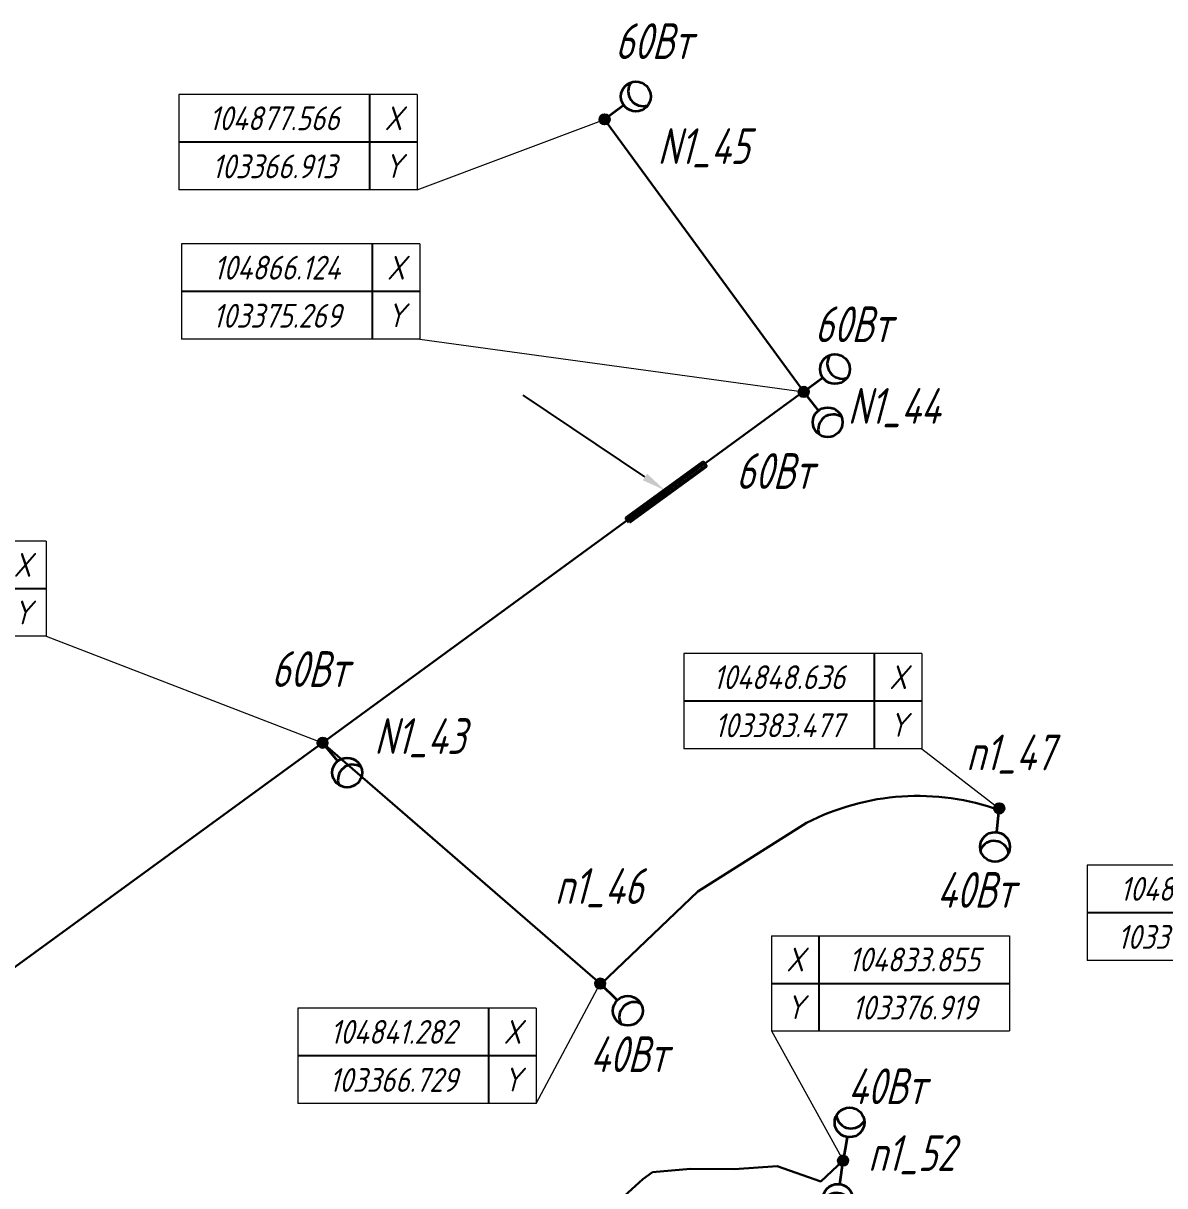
# Model space of a CAD drawing. Header units: millimetres. Extents: x 103224660 to 103518869, y 104697762 to 104995758.
# Drawn here: x 103342513 to 103390421, y 104832794 to 104881600 of the extents above; entities that cross this region are included whole.
import ezdxf
from ezdxf import colors
from ezdxf.entities.mleader import LeaderData, LeaderLine
from ezdxf.enums import TextEntityAlignment as Align
from ezdxf.math import Vec2, Vec3

# ---------------------------------------------------------------- set-up
doc = ezdxf.new("R2010")
doc.units = ezdxf.units.MM
doc.set_wipeout_variables(frame=1)
doc.linetypes.add('CONTINOUS', pattern=[0])
doc.layers.add('0 @ 1', color=7, linetype='Continuous')
for name, color, linetype, lineweight in [('_ПР_НО', 10, 'Continuous', 30), ('ЭО_Кабельная линия', 3, 'ID_N', 30), ('ЭО_Пл_Опора', 10, 'Continuous', 35), ('ЭО_Пл_Опора_Светильники', 10, 'Continuous', 35), ('ЭО_Пл_Светильники', 10, 'Continuous', 25), ('ЭО_Пл_Светильники_Текст', 10, 'Continuous', 20), ('ЭС_Координата', 7, 'Continuous', 25)]:
    doc.layers.add(name, color=color, linetype=linetype, lineweight=lineweight)
doc.styles.add('ПБГС', font='simplex.shx', dxfattribs={"width": 0.8, "oblique": 15})
doc.linetypes.add('ID_N', pattern='A,0,3,-3,["N",ПБГС,S=1.2,R=0,X=-1,Y=-0.5],-3,6', length=15)

# ---------------------------------------------------------------- blocks, each defined once
blk = doc.blocks.new('промежуточная')
h = blk.add_hatch(color=255)
edge = h.paths.add_edge_path()
edge.add_arc((0, 0), 0.833, 0, 360)
at = {"lineweight": 30}
blk.add_circle((0, 0), 0.833, dxfattribs=at)
blk = doc.blocks.new('*U429')
at = {"layer": 'ЭО_Пл_Светильники'}
blk.add_line((0, 2), (0, 0), dxfattribs=at)
at = {"layer": 'ЭО_Пл_Светильники', "linetype": 'ByBlock', "xscale": 250, "yscale": 250, "zscale": 250}
blk.add_blockref('промежуточная', (0, 0), dxfattribs=at)
at = {"style": 'ПБГС', "oblique": 15, "width": 0.7, "flags": 1}
blk.add_attdef('NAME', (0, -6), '', height=3.5, dxfattribs=at)
at = {"layer": 'ЭО_Пл_Светильники_Текст', "style": 'ПБГС', "oblique": 15, "width": 0.7}
blk.add_attdef('N_PYLON', (-1899, 3343), '', height=1500, dxfattribs=at)
at = {"layer": 'ЭО_Пл_Светильники_Текст', "style": 'ПБГС', "oblique": 15, "width": 0.7, "flags": 1}
for tag, p in [('TYPE', (0, 0)), ('MANUFACTURER', (0, -12)), ('SPECIFICATION_SECTION', (0, -18)), ('POWER', (0, -24)), ('GROUP', (0, -30))]:
    blk.add_attdef(tag, p, '', height=3.5, dxfattribs=at)
blk = doc.blocks.new('*U23')
at = {"layer": 'ЭО_Пл_Светильники'}
blk.add_line((0, 2), (0, 0), dxfattribs=at)
at = {"layer": 'ЭО_Пл_Светильники', "linetype": 'ByBlock', "xscale": 250, "yscale": 250, "zscale": 250}
blk.add_blockref('промежуточная', (0, 0), dxfattribs=at)
at = {"style": 'ПБГС', "oblique": 15, "width": 0.7, "flags": 1}
blk.add_attdef('NAME', (0, -6), '', height=3.5, dxfattribs=at)
at = {"layer": 'ЭО_Пл_Светильники_Текст', "style": 'ПБГС', "oblique": 15, "width": 0.7}
blk.add_attdef('N_PYLON', (2172, -473), '', height=1500, dxfattribs=at)
at = {"layer": 'ЭО_Пл_Светильники_Текст', "style": 'ПБГС', "oblique": 15, "width": 0.7, "flags": 1}
for tag, p in [('TYPE', (0, 0)), ('MANUFACTURER', (0, -12)), ('SPECIFICATION_SECTION', (0, -18)), ('POWER', (0, -24)), ('GROUP', (0, -30))]:
    blk.add_attdef(tag, p, '', height=3.5, dxfattribs=at)
blk = doc.blocks.new('*U215')
at = {"layer": 'ЭО_Пл_Светильники'}
blk.add_line((0, 2), (0, 0), dxfattribs=at)
at = {"layer": 'ЭО_Пл_Светильники', "linetype": 'ByBlock', "xscale": 250, "yscale": 250, "zscale": 250}
blk.add_blockref('промежуточная', (0, 0), dxfattribs=at)
at = {"style": 'ПБГС', "oblique": 15, "width": 0.7, "flags": 1}
blk.add_attdef('NAME', (0, -6), '', height=3.5, dxfattribs=at)
at = {"layer": 'ЭО_Пл_Светильники_Текст', "style": 'ПБГС', "oblique": 15, "width": 0.7, "flags": 1}
for tag, p in [('TYPE', (0, 0)), ('MANUFACTURER', (0, -12)), ('SPECIFICATION_SECTION', (0, -18)), ('POWER', (0, -24)), ('GROUP', (0, -30))]:
    blk.add_attdef(tag, p, '', height=3.5, dxfattribs=at)
at = {"layer": 'ЭО_Пл_Светильники_Текст', "style": 'ПБГС', "oblique": 15, "width": 0.7}
blk.add_attdef('N_PYLON', (1846, -1341), '', height=1500, dxfattribs=at)
blk = doc.blocks.new('*U428')
at = {"layer": 'ЭО_Пл_Светильники'}
blk.add_line((0, 2), (0, 0), dxfattribs=at)
at = {"layer": 'ЭО_Пл_Светильники', "linetype": 'ByBlock', "xscale": 250, "yscale": 250, "zscale": 250}
blk.add_blockref('промежуточная', (0, 0), dxfattribs=at)
at = {"style": 'ПБГС', "oblique": 15, "width": 0.7, "flags": 1}
blk.add_attdef('NAME', (0, -6), '', height=3.5, dxfattribs=at)
at = {"layer": 'ЭО_Пл_Светильники_Текст', "style": 'ПБГС', "oblique": 15, "width": 0.7, "flags": 1}
for tag, p in [('TYPE', (0, 0)), ('MANUFACTURER', (0, -12)), ('SPECIFICATION_SECTION', (0, -18)), ('POWER', (0, -24)), ('GROUP', (0, -30))]:
    blk.add_attdef(tag, p, '', height=3.5, dxfattribs=at)
at = {"layer": 'ЭО_Пл_Светильники_Текст', "style": 'ПБГС', "oblique": 15, "width": 0.7}
blk.add_attdef('N_PYLON', (2221, -1876), '', height=1500, dxfattribs=at)
blk = doc.blocks.new('*U22')
at = {"layer": 'ЭО_Пл_Светильники'}
blk.add_line((0, 2), (0, 0), dxfattribs=at)
at = {"layer": 'ЭО_Пл_Светильники', "linetype": 'ByBlock', "xscale": 250, "yscale": 250, "zscale": 250}
blk.add_blockref('промежуточная', (0, 0), dxfattribs=at)
at = {"style": 'ПБГС', "oblique": 15, "width": 0.7, "flags": 1}
blk.add_attdef('NAME', (0, -6), '', height=3.5, dxfattribs=at)
at = {"layer": 'ЭО_Пл_Светильники_Текст', "style": 'ПБГС', "oblique": 15, "width": 0.7}
blk.add_attdef('N_PYLON', (-1383, 1601), '', height=1500, dxfattribs=at)
at = {"layer": 'ЭО_Пл_Светильники_Текст', "style": 'ПБГС', "oblique": 15, "width": 0.7, "flags": 1}
for tag, p in [('TYPE', (0, 0)), ('MANUFACTURER', (0, -12)), ('SPECIFICATION_SECTION', (0, -18)), ('POWER', (0, -24)), ('GROUP', (0, -30))]:
    blk.add_attdef(tag, p, '', height=3.5, dxfattribs=at)
blk = doc.blocks.new('*U217')
at = {"layer": 'ЭО_Пл_Опора_Светильники'}
h = blk.add_hatch(color=256, dxfattribs=at)
h.dxf.hatch_style = 1
h.paths.add_polyline_path([(-153, -127, 1), (153, 127, 1)])
blk.add_line((638, -770), (0, 0), dxfattribs=at)
for centre, radius in [((0, 0), 199), ((1036, -1252), 625)]:
    blk.add_circle(centre, radius, dxfattribs=at)
blk.add_arc((1275, -1541), 625, 57.0668, 202.1516, dxfattribs=at)
at = {"style": 'ПБГС', "oblique": 15, "width": 0.7, "flags": 1}
for tag, p, height in [('TYPE', (-1704, -2539), 525000), ('NAME', (0, -3506), 875), ('MANUFACTURER', (0, -5006), 875), ('SPECIFICATION_SECTION', (0, -6506), 875), ('GROUP', (0, -9506), 875)]:
    blk.add_attdef(tag, p, '', height=height, dxfattribs=at)
at = {"layer": 'ЭО_Пл_Светильники_Текст', "style": 'ПБГС', "oblique": 15, "width": 0.7}
blk.add_attdef('POWER', (-2150, 2346), '', height=1500, dxfattribs=at)
blk = doc.blocks.new('*U213')
at = {"layer": 'ЭО_Пл_Опора_Светильники'}
h = blk.add_hatch(color=256, dxfattribs=at)
h.dxf.hatch_style = 1
h.paths.add_polyline_path([(-156, -123, 1), (156, 123, 1)])
blk.add_line((618, -786), (0, 0), dxfattribs=at)
for centre, radius in [((0, 0), 199), ((1005, -1277), 625)]:
    blk.add_circle(centre, radius, dxfattribs=at)
blk.add_arc((1237, -1572), 625, 55.6621, 200.7469, dxfattribs=at)
at = {"style": 'ПБГС', "oblique": 15, "width": 0.7, "flags": 1}
for tag, p, height in [('TYPE', (-1704, -2539), 525000), ('NAME', (0, -3506), 875), ('MANUFACTURER', (0, -5006), 875), ('SPECIFICATION_SECTION', (0, -6506), 875), ('GROUP', (0, -9506), 875)]:
    blk.add_attdef(tag, p, '', height=height, dxfattribs=at)
at = {"layer": 'ЭО_Пл_Светильники_Текст', "style": 'ПБГС', "oblique": 15, "width": 0.7}
blk.add_attdef('POWER', (-2841, -4073), '', height=1500, dxfattribs=at)
blk = doc.blocks.new('*U214')
at = {"layer": 'ЭО_Пл_Опора_Светильники'}
h = blk.add_hatch(color=256, dxfattribs=at)
h.dxf.hatch_style = 1
h.paths.add_polyline_path([(117, -161, 1), (-117, 161, 1)])
blk.add_line((808, 590), (0, 0), dxfattribs=at)
for centre, radius in [((1312, 958), 625), ((0, 0), 199)]:
    blk.add_circle(centre, radius, dxfattribs=at)
blk.add_arc((1615, 1179), 625, 143.5876, 288.6724, dxfattribs=at)
at = {"style": 'ПБГС', "oblique": 15, "width": 0.7, "flags": 1}
for tag, p, height in [('TYPE', (-1704, -2539), 525000), ('NAME', (0, -3506), 875), ('MANUFACTURER', (0, -5006), 875), ('SPECIFICATION_SECTION', (0, -6506), 875), ('GROUP', (0, -9506), 875)]:
    blk.add_attdef(tag, p, '', height=height, dxfattribs=at)
at = {"layer": 'ЭО_Пл_Светильники_Текст', "style": 'ПБГС', "oblique": 15, "width": 0.7}
blk.add_attdef('POWER', (459, 2087), '', height=1500, dxfattribs=at)
blk = doc.blocks.new('*U211')
at = {"layer": 'ЭО_Пл_Опора_Светильники'}
h = blk.add_hatch(color=256, dxfattribs=at)
h.dxf.hatch_style = 1
h.paths.add_polyline_path([(117, -161, 1), (-117, 161, 1)])
blk.add_line((808, 590), (0, 0), dxfattribs=at)
for centre, radius in [((1312, 958), 625), ((0, 0), 199)]:
    blk.add_circle(centre, radius, dxfattribs=at)
blk.add_arc((1615, 1179), 625, 143.5876, 288.6724, dxfattribs=at)
at = {"style": 'ПБГС', "oblique": 15, "width": 0.7, "flags": 1}
for tag, p, height in [('TYPE', (-1704, -2539), 525000), ('NAME', (0, -3506), 875), ('MANUFACTURER', (0, -5006), 875), ('SPECIFICATION_SECTION', (0, -6506), 875), ('GROUP', (0, -9506), 875)]:
    blk.add_attdef(tag, p, '', height=height, dxfattribs=at)
at = {"layer": 'ЭО_Пл_Светильники_Текст', "style": 'ПБГС', "oblique": 15, "width": 0.7}
blk.add_attdef('POWER', (440, 2533), '', height=1500, dxfattribs=at)
blk = doc.blocks.new('*U378')
at = {"layer": 'ЭО_Пл_Светильники'}
blk.add_line((0, 2), (0, 0), dxfattribs=at)
at = {"layer": 'ЭО_Пл_Светильники', "linetype": 'ByBlock', "xscale": 250, "yscale": 250, "zscale": 250}
blk.add_blockref('промежуточная', (0, 0), dxfattribs=at)
at = {"style": 'ПБГС', "oblique": 15, "width": 0.7, "flags": 1}
blk.add_attdef('NAME', (0, -6), '', height=3.5, dxfattribs=at)
at = {"layer": 'ЭО_Пл_Светильники_Текст', "style": 'ПБГС', "oblique": 15, "width": 0.7}
blk.add_attdef('N_PYLON', (1058, -439), '', height=1500, dxfattribs=at)
at = {"layer": 'ЭО_Пл_Светильники_Текст', "style": 'ПБГС', "oblique": 15, "width": 0.7, "flags": 1}
for tag, p in [('TYPE', (0, 0)), ('MANUFACTURER', (0, -12)), ('SPECIFICATION_SECTION', (0, -18)), ('POWER', (0, -24)), ('GROUP', (0, -30))]:
    blk.add_attdef(tag, p, '', height=3.5, dxfattribs=at)
blk = doc.blocks.new('*U382')
at = {"layer": 'ЭО_Пл_Опора_Светильники'}
h = blk.add_hatch(color=256, dxfattribs=at)
h.dxf.hatch_style = 1
h.paths.add_polyline_path([(196, -34, 1), (-196, 34, 1)])
blk.add_line((169, 986), (0, 0), dxfattribs=at)
for centre, radius in [((274, 1602), 625), ((0, 0), 199)]:
    blk.add_circle(centre, radius, dxfattribs=at)
blk.add_arc((338, 1971), 625, 187.7388, 332.8236, dxfattribs=at)
at = {"style": 'ПБГС', "oblique": 15, "width": 0.7, "flags": 1}
for tag, p, height in [('TYPE', (-1704, -2539), 525000), ('NAME', (0, -3506), 875), ('MANUFACTURER', (0, -5006), 875), ('SPECIFICATION_SECTION', (0, -6506), 875), ('GROUP', (0, -9506), 875)]:
    blk.add_attdef(tag, p, '', height=height, dxfattribs=at)
at = {"layer": 'ЭО_Пл_Светильники_Текст', "style": 'ПБГС', "oblique": 15, "width": 0.7}
blk.add_attdef('POWER', (202, 2368), '', height=1500, dxfattribs=at)
blk = doc.blocks.new('*U381')
at = {"layer": 'ЭО_Пл_Опора_Светильники'}
h = blk.add_hatch(color=256, dxfattribs=at)
h.dxf.hatch_style = 1
h.paths.add_polyline_path([(-197, 27, 1), (197, -27, 1)])
blk.add_line((-135, -991), (0, 0), dxfattribs=at)
for centre, radius in [((0, 0), 199), ((-219, -1610), 625)]:
    blk.add_circle(centre, radius, dxfattribs=at)
blk.add_arc((-270, -1982), 625, 9.699, 154.7837, dxfattribs=at)
at = {"style": 'ПБГС', "oblique": 15, "width": 0.7, "flags": 1}
for tag, p, height in [('TYPE', (-1704, -2539), 525000), ('NAME', (0, -3506), 875), ('MANUFACTURER', (0, -5006), 875), ('SPECIFICATION_SECTION', (0, -6506), 875), ('GROUP', (0, -9506), 875)]:
    blk.add_attdef(tag, p, '', height=height, dxfattribs=at)
at = {"layer": 'ЭО_Пл_Светильники_Текст', "style": 'ПБГС', "oblique": 15, "width": 0.7}
blk.add_attdef('POWER', (-1569, -4132), '', height=1500, dxfattribs=at)
blk = doc.blocks.new('*U386')
at = {"layer": 'ЭО_Пл_Опора_Светильники'}
h = blk.add_hatch(color=256, dxfattribs=at)
h.dxf.hatch_style = 1
h.paths.add_polyline_path([(-198, 22, 1), (198, -22, 1)])
blk.add_line((-110, -994), (0, 0), dxfattribs=at)
for centre, radius in [((0, 0), 199), ((-179, -1615), 625)]:
    blk.add_circle(centre, radius, dxfattribs=at)
blk.add_arc((-220, -1988), 625, 11.1486, 156.2334, dxfattribs=at)
at = {"style": 'ПБГС', "oblique": 15, "width": 0.7, "flags": 1}
for tag, p, height in [('TYPE', (-1704, -2539), 525000), ('NAME', (0, -3506), 875), ('MANUFACTURER', (0, -5006), 875), ('SPECIFICATION_SECTION', (0, -6506), 875), ('GROUP', (0, -9506), 875)]:
    blk.add_attdef(tag, p, '', height=height, dxfattribs=at)
at = {"layer": 'ЭО_Пл_Светильники_Текст', "style": 'ПБГС', "oblique": 15, "width": 0.7}
blk.add_attdef('POWER', (-2621, -4171), '', height=1500, dxfattribs=at)
blk = doc.blocks.new('*U387')
at = {"layer": 'ЭО_Пл_Опора_Светильники'}
h = blk.add_hatch(color=256, dxfattribs=at)
h.dxf.hatch_style = 1
h.paths.add_polyline_path([(-140, -142, 1), (140, 142, 1)])
blk.add_line((712, -703), (0, 0), dxfattribs=at)
for centre, radius in [((0, 0), 199), ((1156, -1142), 625)]:
    blk.add_circle(centre, radius, dxfattribs=at)
blk.add_arc((1423, -1405), 625, 62.8235, 207.9083, dxfattribs=at)
at = {"style": 'ПБГС', "oblique": 15, "width": 0.7, "flags": 1}
for tag, p, height in [('TYPE', (-1704, -2539), 525000), ('NAME', (0, -3506), 875), ('MANUFACTURER', (0, -5006), 875), ('SPECIFICATION_SECTION', (0, -6506), 875), ('GROUP', (0, -9506), 875)]:
    blk.add_attdef(tag, p, '', height=height, dxfattribs=at)
at = {"layer": 'ЭО_Пл_Светильники_Текст', "style": 'ПБГС', "oblique": 15, "width": 0.7}
blk.add_attdef('POWER', (-428, -3718), '', height=1500, dxfattribs=at)
blk = doc.blocks.new('*U516')
blk.add_wipeout([(-23.185, 8.939), (-23.185, 16.939), (-43.185, 16.939), (-43.185, 8.939)])
at = {"lineweight": 0}
blk.add_line((-23.185, 8.939), (0, 0), dxfattribs=at)
at = {"color": 0, "lineweight": 0, "transparency": 16777216}
for points in [[(-43.185, 16.939), (-43.185, 8.939), (-43.185, 8.939), (-43.185, 8.939)], [(-23.185, 16.939), (-43.185, 16.939)], [(-23.185, 16.939), (-23.185, 8.939), (-23.185, 8.939), (-23.185, 8.939)], [(-23.185, 8.939), (-43.185, 8.939)]]:
    blk.add_lwpolyline(points, dxfattribs=at)
at = {"transparency": 16777216}
for points in [[(-27.185, 16.939), (-27.185, 8.939)], [(-23.185, 12.939), (-43.185, 12.939)]]:
    blk.add_lwpolyline(points, dxfattribs=at)
at = {"color": 250, "transparency": 16777216, "style": 'ПБГС', "oblique": 15, "width": 0.8, "flags": 8}
for tag, p in [('КООРДИНАТАY', (-35.185, 14.939)), ('КООРДИНАТАX', (-35.185, 10.901))]:
    blk.add_attdef(tag, text='', height=2, dxfattribs=at).set_placement(p, align=Align.MIDDLE_CENTER)
at = {"layer": '0 @ 1', "color": 7, "transparency": 16777216, "char_height": 2, "width": 4, "attachment_point": 5, "style": 'ПБГС'}
for s, insert in [('X', (-25.185, 14.939)), ('Y', (-25.185, 10.939))]:
    blk.add_mtext(s, dxfattribs=dict(at, insert=insert))
blk = doc.blocks.new('*U1425')
at = {"layer": 'ЭС_Координата', "lineweight": 70}
ref = blk.add_blockref('*U516', (103355070, 104851391), dxfattribs=dict(at, xscale=500, yscale=500, zscale=500))
ref.add_attrib('КООРДИНАТАX', '103355.070', dxfattribs={"layer": '0 @ 1', "color": 250, "transparency": 16777216, "height": 1000, "style": 'ПБГС', "oblique": 15, "width": 0.8, "flags": 8}).set_placement((103337478, 104856842), align=Align.MIDDLE_CENTER)
ref.add_attrib('КООРДИНАТАY', '104851.391', dxfattribs={"layer": '0 @ 1', "color": 250, "transparency": 16777216, "height": 1000, "style": 'ПБГС', "oblique": 15, "width": 0.8, "flags": 8}).set_placement((103337478, 104858861), align=Align.MIDDLE_CENTER)
blk = doc.blocks.new('*U517')
blk.add_wipeout([(-32.227, 4.428), (-32.227, 12.428), (-52.227, 12.428), (-52.227, 4.428)])
at = {"lineweight": 0}
blk.add_line((-32.227, 4.428), (0, 0), dxfattribs=at)
at = {"color": 0, "lineweight": 0, "transparency": 16777216}
for points in [[(-52.227, 12.428), (-52.227, 4.428), (-52.227, 4.428), (-52.227, 4.428)], [(-32.227, 12.428), (-52.227, 12.428)], [(-32.227, 12.428), (-32.227, 4.428), (-32.227, 4.428), (-32.227, 4.428)], [(-32.227, 4.428), (-52.227, 4.428)]]:
    blk.add_lwpolyline(points, dxfattribs=at)
at = {"transparency": 16777216}
for points in [[(-36.227, 12.428), (-36.227, 4.428)], [(-32.227, 8.428), (-52.227, 8.428)]]:
    blk.add_lwpolyline(points, dxfattribs=at)
at = {"color": 250, "transparency": 16777216, "style": 'ПБГС', "oblique": 15, "width": 0.8, "flags": 8}
for tag, p in [('КООРДИНАТАY', (-44.227, 10.428)), ('КООРДИНАТАX', (-44.227, 6.391))]:
    blk.add_attdef(tag, text='', height=2, dxfattribs=at).set_placement(p, align=Align.MIDDLE_CENTER)
at = {"layer": '0 @ 1', "color": 7, "transparency": 16777216, "char_height": 2, "width": 4, "attachment_point": 5, "style": 'ПБГС'}
for s, insert in [('X', (-34.227, 10.428)), ('Y', (-34.227, 6.428))]:
    blk.add_mtext(s, dxfattribs=dict(at, insert=insert))
blk = doc.blocks.new('*U1426')
at = {"layer": 'ЭС_Координата', "lineweight": 70}
ref = blk.add_blockref('*U517', (103375269, 104866124), dxfattribs=dict(at, xscale=500, yscale=500, zscale=500))
ref.add_attrib('КООРДИНАТАX', '103375.269', dxfattribs={"layer": '0 @ 1', "color": 250, "transparency": 16777216, "height": 1000, "style": 'ПБГС', "oblique": 15, "width": 0.8, "flags": 8}).set_placement((103353155, 104869319), align=Align.MIDDLE_CENTER)
ref.add_attrib('КООРДИНАТАY', '104866.124', dxfattribs={"layer": '0 @ 1', "color": 250, "transparency": 16777216, "height": 1000, "style": 'ПБГС', "oblique": 15, "width": 0.8, "flags": 8}).set_placement((103353155, 104871338), align=Align.MIDDLE_CENTER)
blk = doc.blocks.new('*U518')
blk.add_wipeout([(-15.731, -5.914), (-15.731, 2.086), (-35.731, 2.086), (-35.731, -5.914)])
at = {"lineweight": 0}
blk.add_line((-15.731, -5.914), (0, 0), dxfattribs=at)
at = {"color": 0, "lineweight": 0, "transparency": 16777216}
for points in [[(-35.731, 2.086), (-35.731, -5.914), (-35.731, -5.914), (-35.731, -5.914)], [(-15.731, 2.086), (-35.731, 2.086)], [(-15.731, 2.086), (-15.731, -5.914), (-15.731, -5.914), (-15.731, -5.914)], [(-15.731, -5.914), (-35.731, -5.914)]]:
    blk.add_lwpolyline(points, dxfattribs=at)
at = {"transparency": 16777216}
for points in [[(-19.731, 2.086), (-19.731, -5.914)], [(-15.731, -1.914), (-35.731, -1.914)]]:
    blk.add_lwpolyline(points, dxfattribs=at)
at = {"color": 250, "transparency": 16777216, "style": 'ПБГС', "oblique": 15, "width": 0.8, "flags": 8}
for tag, p in [('КООРДИНАТАY', (-27.731, 0.086)), ('КООРДИНАТАX', (-27.731, -3.951))]:
    blk.add_attdef(tag, text='', height=2, dxfattribs=at).set_placement(p, align=Align.MIDDLE_CENTER)
at = {"layer": '0 @ 1', "color": 7, "transparency": 16777216, "char_height": 2, "width": 4, "attachment_point": 5, "style": 'ПБГС'}
for s, insert in [('X', (-17.731, 0.086)), ('Y', (-17.731, -3.914))]:
    blk.add_mtext(s, dxfattribs=dict(at, insert=insert))
blk = doc.blocks.new('*U1427')
at = {"layer": 'ЭС_Координата', "lineweight": 70}
ref = blk.add_blockref('*U518', (103366913, 104877566), dxfattribs=dict(at, xscale=500, yscale=500, zscale=500))
ref.add_attrib('КООРДИНАТАX', '103366.913', dxfattribs={"layer": '0 @ 1', "color": 250, "transparency": 16777216, "height": 1000, "style": 'ПБГС', "oblique": 15, "width": 0.8, "flags": 8}).set_placement((103353047, 104875591), align=Align.MIDDLE_CENTER)
ref.add_attrib('КООРДИНАТАY', '104877.566', dxfattribs={"layer": '0 @ 1', "color": 250, "transparency": 16777216, "height": 1000, "style": 'ПБГС', "oblique": 15, "width": 0.8, "flags": 8}).set_placement((103353047, 104877609), align=Align.MIDDLE_CENTER)
blk = doc.blocks.new('*U529')
blk.add_wipeout([(-5.372, -10.059), (-5.372, -2.059), (-25.372, -2.059), (-25.372, -10.059)])
at = {"lineweight": 0}
blk.add_line((-5.372, -10.059), (0, 0), dxfattribs=at)
at = {"color": 0, "lineweight": 0, "transparency": 16777216}
for points in [[(-25.372, -2.059), (-25.372, -10.059), (-25.372, -10.059), (-25.372, -10.059)], [(-5.372, -2.059), (-25.372, -2.059)], [(-5.372, -2.059), (-5.372, -10.059), (-5.372, -10.059), (-5.372, -10.059)], [(-5.372, -10.059), (-25.372, -10.059)]]:
    blk.add_lwpolyline(points, dxfattribs=at)
at = {"transparency": 16777216}
for points in [[(-9.372, -2.059), (-9.372, -10.059)], [(-5.372, -6.059), (-25.372, -6.059)]]:
    blk.add_lwpolyline(points, dxfattribs=at)
at = {"color": 250, "transparency": 16777216, "style": 'ПБГС', "oblique": 15, "width": 0.8, "flags": 8}
for tag, p in [('КООРДИНАТАY', (-17.372, -4.059)), ('КООРДИНАТАX', (-17.372, -8.096))]:
    blk.add_attdef(tag, text='', height=2, dxfattribs=at).set_placement(p, align=Align.MIDDLE_CENTER)
at = {"layer": '0 @ 1', "color": 7, "transparency": 16777216, "char_height": 2, "width": 4, "attachment_point": 5, "style": 'ПБГС'}
for s, insert in [('X', (-7.372, -4.059)), ('Y', (-7.372, -8.059))]:
    blk.add_mtext(s, dxfattribs=dict(at, insert=insert))
blk = doc.blocks.new('*U1433')
at = {"layer": 'ЭС_Координата', "lineweight": 70}
ref = blk.add_blockref('*U529', (103366729, 104841282), dxfattribs=dict(at, xscale=500, yscale=500, zscale=500))
ref.add_attrib('КООРДИНАТАX', '103366.729', dxfattribs={"layer": '0 @ 1', "color": 250, "transparency": 16777216, "height": 1000, "style": 'ПБГС', "oblique": 15, "width": 0.8, "flags": 8}).set_placement((103358043, 104837234), align=Align.MIDDLE_CENTER)
ref.add_attrib('КООРДИНАТАY', '104841.282', dxfattribs={"layer": '0 @ 1', "color": 250, "transparency": 16777216, "height": 1000, "style": 'ПБГС', "oblique": 15, "width": 0.8, "flags": 8}).set_placement((103358043, 104839253), align=Align.MIDDLE_CENTER)
blk = doc.blocks.new('*U530')
blk.add_wipeout([(-6.491, 5.015), (-6.491, 13.015), (-26.491, 13.015), (-26.491, 5.015)])
at = {"lineweight": 0}
blk.add_line((-6.491, 5.015), (0, 0), dxfattribs=at)
at = {"color": 0, "lineweight": 0, "transparency": 16777216}
for points in [[(-26.491, 13.015), (-26.491, 5.015), (-26.491, 5.015), (-26.491, 5.015)], [(-6.491, 13.015), (-26.491, 13.015)], [(-6.491, 13.015), (-6.491, 5.015), (-6.491, 5.015), (-6.491, 5.015)], [(-6.491, 5.015), (-26.491, 5.015)]]:
    blk.add_lwpolyline(points, dxfattribs=at)
at = {"transparency": 16777216}
for points in [[(-10.491, 13.015), (-10.491, 5.015)], [(-6.491, 9.015), (-26.491, 9.015)]]:
    blk.add_lwpolyline(points, dxfattribs=at)
at = {"color": 250, "transparency": 16777216, "style": 'ПБГС', "oblique": 15, "width": 0.8, "flags": 8}
for tag, p in [('КООРДИНАТАY', (-18.491, 11.015)), ('КООРДИНАТАX', (-18.491, 6.978))]:
    blk.add_attdef(tag, text='', height=2, dxfattribs=at).set_placement(p, align=Align.MIDDLE_CENTER)
at = {"layer": '0 @ 1', "color": 7, "transparency": 16777216, "char_height": 2, "width": 4, "attachment_point": 5, "style": 'ПБГС'}
for s, insert in [('X', (-8.491, 11.015)), ('Y', (-8.491, 7.015))]:
    blk.add_mtext(s, dxfattribs=dict(at, insert=insert))
blk = doc.blocks.new('*U1434')
at = {"layer": 'ЭС_Координата', "lineweight": 70}
ref = blk.add_blockref('*U530', (103383477, 104848636), dxfattribs=dict(at, xscale=500, yscale=500, zscale=500))
ref.add_attrib('КООРДИНАТАX', '103383.477', dxfattribs={"layer": '0 @ 1', "color": 250, "transparency": 16777216, "height": 1000, "style": 'ПБГС', "oblique": 15, "width": 0.8, "flags": 8}).set_placement((103374232, 104852125), align=Align.MIDDLE_CENTER)
ref.add_attrib('КООРДИНАТАY', '104848.636', dxfattribs={"layer": '0 @ 1', "color": 250, "transparency": 16777216, "height": 1000, "style": 'ПБГС', "oblique": 15, "width": 0.8, "flags": 8}).set_placement((103374232, 104854144), align=Align.MIDDLE_CENTER)
blk = doc.blocks.new('*U533')
blk.add_wipeout([(6.448, 22.01), (6.448, 30.01), (-13.552, 30.01), (-13.552, 22.01)])
at = {"lineweight": 0}
blk.add_line((6.448, 22.01), (0, 0), dxfattribs=at)
at = {"color": 0, "lineweight": 0, "transparency": 16777216}
for points in [[(-13.552, 30.01), (-13.552, 22.01), (-13.552, 22.01), (-13.552, 22.01)], [(6.448, 30.01), (-13.552, 30.01)], [(6.448, 30.01), (6.448, 22.01), (6.448, 22.01), (6.448, 22.01)], [(6.448, 22.01), (-13.552, 22.01)]]:
    blk.add_lwpolyline(points, dxfattribs=at)
at = {"transparency": 16777216}
for points in [[(2.448, 30.01), (2.448, 22.01)], [(6.448, 26.01), (-13.552, 26.01)]]:
    blk.add_lwpolyline(points, dxfattribs=at)
at = {"color": 250, "transparency": 16777216, "style": 'ПБГС', "oblique": 15, "width": 0.8, "flags": 8}
for tag, p in [('КООРДИНАТАY', (-5.552, 28.01)), ('КООРДИНАТАX', (-5.552, 23.973))]:
    blk.add_attdef(tag, text='', height=2, dxfattribs=at).set_placement(p, align=Align.MIDDLE_CENTER)
at = {"layer": '0 @ 1', "color": 7, "transparency": 16777216, "char_height": 2, "width": 4, "attachment_point": 5, "style": 'ПБГС'}
for s, insert in [('X', (4.448, 28.01)), ('Y', (4.448, 24.01))]:
    blk.add_mtext(s, dxfattribs=dict(at, insert=insert))
blk = doc.blocks.new('*U1437')
at = {"layer": 'ЭС_Координата', "lineweight": 70}
ref = blk.add_blockref('*U533', (103393934, 104831252), dxfattribs=dict(at, xscale=500, yscale=500, zscale=500))
ref.add_attrib('КООРДИНАТАX', '103393.934', dxfattribs={"layer": '0 @ 1', "color": 250, "transparency": 16777216, "height": 1000, "style": 'ПБГС', "oblique": 15, "width": 0.8, "flags": 8}).set_placement((103391158, 104843239), align=Align.MIDDLE_CENTER)
ref.add_attrib('КООРДИНАТАY', '104831.252', dxfattribs={"layer": '0 @ 1', "color": 250, "transparency": 16777216, "height": 1000, "style": 'ПБГС', "oblique": 15, "width": 0.8, "flags": 8}).set_placement((103391158, 104845257), align=Align.MIDDLE_CENTER)
blk = doc.blocks.new('*U534')
blk.add_wipeout([(-6.018, 10.873), (-6.018, 18.873), (13.982, 18.873), (13.982, 10.873)])
at = {"lineweight": 0}
blk.add_line((-6.018, 10.873), (0, 0), dxfattribs=at)
at = {"color": 0, "lineweight": 0, "transparency": 16777216}
for points in [[(-6.018, 18.873), (-6.018, 10.873), (-6.018, 10.873), (-6.018, 10.873)], [(-6.018, 18.873), (13.982, 18.873)], [(13.982, 18.873), (13.982, 10.873), (13.982, 10.873), (13.982, 10.873)], [(-6.018, 10.873), (13.982, 10.873)]]:
    blk.add_lwpolyline(points, dxfattribs=at)
at = {"transparency": 16777216}
for points in [[(-2.018, 18.873), (-2.018, 10.873)], [(-6.018, 14.873), (13.982, 14.873)]]:
    blk.add_lwpolyline(points, dxfattribs=at)
at = {"color": 250, "transparency": 16777216, "style": 'ПБГС', "oblique": 15, "width": 0.8, "flags": 8}
for tag, p in [('КООРДИНАТАY', (5.982, 16.873)), ('КООРДИНАТАX', (5.982, 12.836))]:
    blk.add_attdef(tag, text='', height=2, dxfattribs=at).set_placement(p, align=Align.MIDDLE_CENTER)
at = {"layer": '0 @ 1', "color": 7, "transparency": 16777216, "char_height": 2, "width": 4, "attachment_point": 5, "style": 'ПБГС'}
for s, insert in [('X', (-4.018, 16.873)), ('Y', (-4.018, 12.873))]:
    blk.add_mtext(s, dxfattribs=dict(at, insert=insert))
blk = doc.blocks.new('*U1438')
at = {"layer": 'ЭС_Координата', "lineweight": 70}
ref = blk.add_blockref('*U534', (103376919, 104833855), dxfattribs=dict(at, xscale=500, yscale=500, zscale=500))
ref.add_attrib('КООРДИНАТАX', '103376.919', dxfattribs={"layer": '0 @ 1', "color": 250, "transparency": 16777216, "height": 1000, "style": 'ПБГС', "oblique": 15, "width": 0.8, "flags": 8}).set_placement((103379910, 104840272), align=Align.MIDDLE_CENTER)
ref.add_attrib('КООРДИНАТАY', '104833.855', dxfattribs={"layer": '0 @ 1', "color": 250, "transparency": 16777216, "height": 1000, "style": 'ПБГС', "oblique": 15, "width": 0.8, "flags": 8}).set_placement((103379910, 104842291), align=Align.MIDDLE_CENTER)
blk = doc.blocks.new('*U1358')
at = {"color": 0, "linetype": 'ByBlock', "lineweight": -2}
blk.add_lwpolyline([(0.059, -0.081), (3.283, 2.287), (3.165, 2.448), (-0.059, 0.081)], close=True, dxfattribs=at)
at = {"style": 'ПБГС', "oblique": 15, "width": 0.8, "flags": 1}
blk.add_attdef('N_CROSSING', (0, -6.824), '', height=2.5, dxfattribs=at)
blk = doc.blocks.new('*U1456')
at = {"layer": '_ПР_НО', "color": 5, "linetype": 'CONTINOUS', "lineweight": 50, "xscale": 1000.000000000001, "yscale": 1000.000000000001, "zscale": 1000.000000000001, "rotation": 359.817495342157}
blk.add_blockref('*U1358', (103367881, 104860734), dxfattribs=at)

msp = doc.modelspace()

# ---------------------------------------------------------------- linework, layer by layer
at = {"layer": 'ЭО_Кабельная линия'}
for points in [[(103375269, 104866124), (103366913, 104877566)], [(103359989, 104827205), (103360081, 104829168), (103365796, 104831322), (103367446, 104832092), (103368510, 104833069), (103368925, 104833363), (103370518, 104833499), (103372364, 104833487), (103374148, 104833609), (103375982, 104832974), (103376919, 104833852)]]:
    msp.add_lwpolyline(points, dxfattribs=at)
msp.add_lwpolyline([(103366762, 104841269), (103370823, 104845149), (103375388, 104848024, -0.208716), (103383487, 104848563)], format="xyb", dxfattribs=at)

# ---------------------------------------------------------------- block references
at = {"layer": 'ЭО_Пл_Опора'}
for name, p, values in [('*U428', (103366913, 104877566), {'N_PYLON': 'N1_45'}), ('*U215', (103375269, 104866124), {'N_PYLON': 'N1_44'}), ('*U23', (103355073, 104851394), {'N_PYLON': 'N1_43'}), ('*U22', (103383477, 104848634), {'N_PYLON': 'n1_47'}), ('*U429', (103366729, 104841282), {'N_PYLON': 'n1_46'}), ('*U378', (103376919, 104833852), {'N_PYLON': 'n1_52'})]:
    msp.add_blockref(name, p, dxfattribs=at).add_auto_attribs(values)
at = {"layer": 'ЭО_Пл_Светильники'}
for name, p, values in [('*U211', (103366913, 104877566), {'POWER': '60Вт'}), ('*U214', (103375269, 104866124), {'POWER': '60Вт'}), ('*U213', (103375269, 104866124), {'POWER': '60Вт'}), ('*U217', (103355071, 104851391), {'POWER': '60Вт'}), ('*U386', (103383477, 104848634), {'POWER': '40Вт'}), ('*U387', (103366729, 104841284), {'POWER': '40Вт'}), ('*U382', (103376919, 104833852), {'POWER': '40Вт'}), ('*U381', (103376919, 104833852), {'POWER': '40Вт'})]:
    msp.add_blockref(name, p, dxfattribs=at).add_auto_attribs(values)
at = {"layer": 'ЭО_Пл_Светильники_Текст'}
msp.add_blockref('*U1437', (0, 0), dxfattribs=at)

# ---------------------------------------------------------------- next in the draw order: block references
for name in ['*U1427', '*U1426', '*U1425', '*U1434', '*U1438', '*U1433']:
    msp.add_blockref(name, (0, 0), dxfattribs=at)

# ---------------------------------------------------------------- next in the draw order: linework, layer by layer
at = {"layer": 'ЭО_Кабельная линия'}
msp.add_line((103334874, 104836661), (103355071, 104851391), dxfattribs=at)
msp.add_lwpolyline([(103355071, 104851391), (103366729, 104841284)], dxfattribs=at)

# ---------------------------------------------------------------- next in the draw order: leaders
at = {"layer": 'ЭС_Координата', "lineweight": 25}
ml = msp.add_multileader_mtext('Standard', dxfattribs=at)
ml.set_content('', color=256, style='ПБГС')
ml.set_leader_properties()
ml.build(insert=Vec2(0, 0))
ml.multileader.update_dxf_attribs({"has_dogleg": 0, "has_text_frame": 1, "text_left_attachment_type": 0, "text_right_attachment_type": 0, "dogleg_length": 0, "arrow_head_size": 1000})
ctx = ml.context
ctx.base_point, ctx.char_height, ctx.arrow_head_size, ctx.landing_gap_size, ctx.plane_origin, ctx.plane_x_axis, ctx.plane_y_axis = Vec3(103344054, 104865984), 1200, 1000, 0, Vec3(103172389, 104920180), Vec3(1, -0.000067), Vec3(0.000067, 1)
ctx.left_attachment, ctx.right_attachment = 0, 0
notes = []
notes.append((ctx, [(1, (1, 1, 0), (103363488, 104865983), (-1, 0.000067), 0, [(0, [(103369438, 104861994)], 0, [])])]))
ctx.mtext.insert, ctx.mtext.text_direction, ctx.mtext.rotation = Vec3(103344054, 104865984), Vec3(1, -0.000067), 6.283118
ctx.mtext.has_bg_fill, ctx.mtext.bg_color, ctx.mtext.bg_scale_factor, ctx.mtext.bg_transparency, ctx.mtext.use_window_bg_color = 1, -1027028792, 1.5, 0, 1
for ctx, leaders in notes:
    for number, flags, end, landing, length, lines in leaders:
        leader = LeaderData()
        leader.index, (leader.has_last_leader_line, leader.has_dogleg_vector, leader.attachment_direction) = number, flags
        leader.last_leader_point, leader.dogleg_vector, leader.dogleg_length = Vec3(end), Vec3(landing), length
        for number, points, colour, breaks in lines:
            line = LeaderLine()
            line.index, line.vertices, line.color, line.breaks = number, Vec3.list(points), colors.encode_raw_color(colour), breaks
            leader.lines.append(line)
        ctx.leaders.append(leader)

# ---------------------------------------------------------------- next in the draw order: linework, layer by layer
at = {"layer": 'ЭО_Кабельная линия'}
msp.add_lwpolyline([(103355071, 104851391), (103375261, 104866135)], dxfattribs=at)

# ---------------------------------------------------------------- next in the draw order: block references
at = {"layer": 'ЭО_Пл_Светильники_Текст'}
msp.add_blockref('*U1456', (0, 0), dxfattribs=at)

doc.saveas('drawing.dxf')
